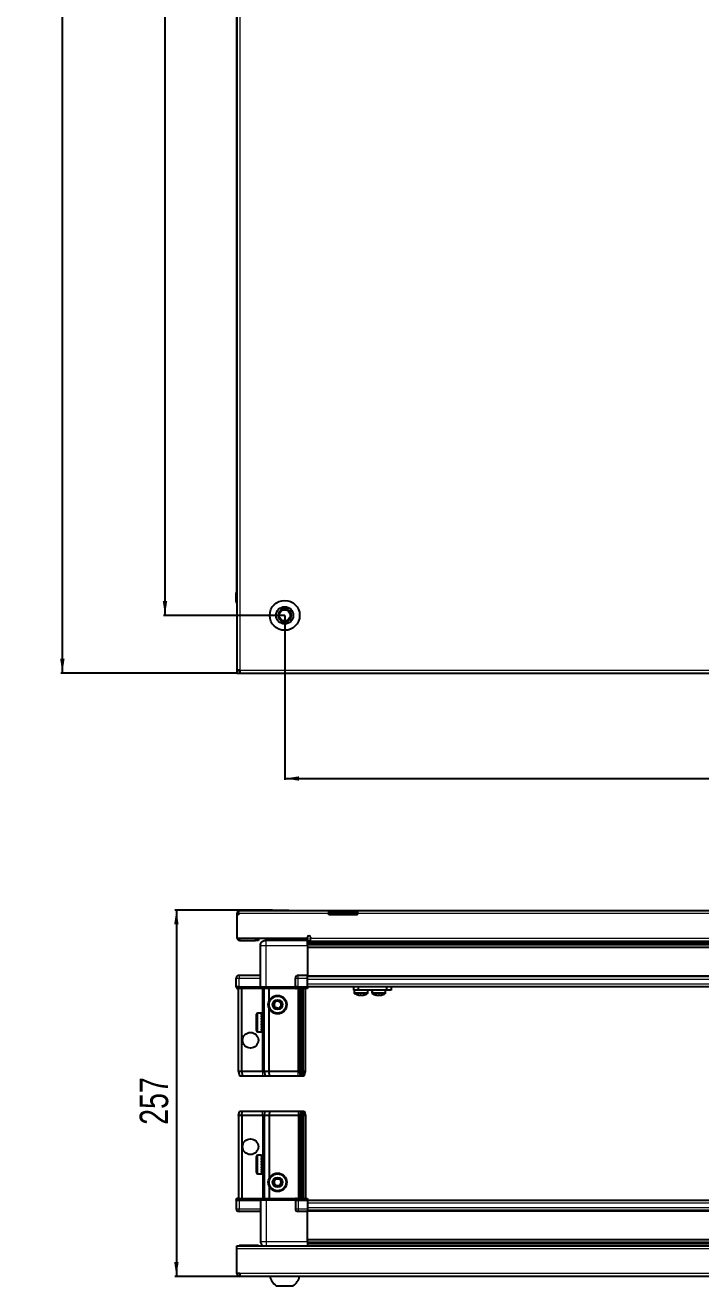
# Model space of a CAD drawing. Header units: millimetres. Extents: x 775 to 3162, y 464 to 2248.
# Drawn here: x 775 to 1249, y 464 to 1349 of the extents above; entities that cross this region are included whole.
import ezdxf

# ---------------------------------------------------------------- set-up
doc = ezdxf.new("R2010")
doc.units = ezdxf.units.MM
doc.layers.add('FORMAT', color=7, linetype='Continuous')
doc.styles.add('SLDTEXTSTYLE0', font='TXT', dxfattribs={"width": 0.75})
doc.dimstyles.new('SLDDIMSTYLE0', dxfattribs={"dimtxt": 20, "dimasz": 10, "dimexe": 0, "dimexo": 0.0625, "dimgap": 5, "dimtad": 2, "dimdec": 1, "dimrnd": 1e-09, "dimzin": 12, "dimdsep": 46, "dimtxsty": 'SLDTEXTSTYLE0', "dimsah": 1, "dimcen": 0.09, "dimadec": 0, "dimazin": 3, "dimtfac": 1, "dimtofl": 0, "dimtmove": 0, "dimatfit": 3, "dimfxl": 0, "dimfrac": 2, "dimtolj": 1, "dimtzin": 12, "dimarcsym": 0})

# ---------------------------------------------------------------- blocks, each defined once
blk = doc.blocks.new('_D')
at = {"layer": 'FORMAT'}
for p, q in [((923.96, 2093.43), (800.47, 2093.43)), ((801.47, 894.43), (801.47, 2093.43)), ((923.96, 894.43), (800.47, 894.43))]:
    blk.add_line(p, q, dxfattribs=at)
for points in [[(801.47, 2093.43), (799.93, 2083.43), (803.01, 2083.43)], [(801.47, 894.43), (803.01, 904.43), (799.93, 904.43)]]:
    blk.add_solid(points, dxfattribs=at)
at = {"layer": 'FORMAT', "insert": (775.69, 1464.38), "char_height": 20, "attachment_point": 1, "rotation": 90, "style": 'SLDTEXTSTYLE0'}
blk.add_mtext('1199', dxfattribs=at)
blk = doc.blocks.new('_D_2')
at = {"layer": 'FORMAT'}
for p, q in [((957.47, 934.92), (957.47, 819.43)), ((1689.47, 934.92), (1689.47, 819.43)), ((957.47, 820.43), (1689.47, 820.43))]:
    blk.add_line(p, q, dxfattribs=at)
for points in [[(957.47, 820.43), (967.47, 818.9), (967.47, 821.97)], [(1689.47, 820.43), (1679.47, 821.97), (1679.47, 818.9)]]:
    blk.add_solid(points, dxfattribs=at)
at = {"layer": 'FORMAT', "insert": (1301.3, 846.22), "char_height": 20, "attachment_point": 1, "style": 'SLDTEXTSTYLE0'}
blk.add_mtext('732', dxfattribs=at)
blk = doc.blocks.new('_D_4')
at = {"layer": 'FORMAT'}
for p, q in [((957.46, 2052.93), (872.47, 2052.93)), ((873.47, 2052.93), (873.47, 934.93)), ((957.46, 934.93), (872.47, 934.93))]:
    blk.add_line(p, q, dxfattribs=at)
for points in [[(873.47, 2052.93), (871.93, 2042.93), (875.01, 2042.93)], [(873.47, 934.93), (875.01, 944.93), (871.93, 944.93)]]:
    blk.add_solid(points, dxfattribs=at)
at = {"layer": 'FORMAT', "insert": (847.69, 1464.38), "char_height": 20, "attachment_point": 1, "rotation": 90, "style": 'SLDTEXTSTYLE0'}
blk.add_mtext('1118', dxfattribs=at)
blk = doc.blocks.new('_D_10')
at = {"layer": 'FORMAT'}
for p, q in [((948.83, 728.1), (880.47, 728.1)), ((881.47, 728.1), (881.47, 471.1)), ((926.06, 471.1), (880.47, 471.1))]:
    blk.add_line(p, q, dxfattribs=at)
for points in [[(881.47, 728.1), (879.93, 718.1), (883.01, 718.1)], [(881.47, 471.1), (883.01, 481.1), (879.93, 481.1)]]:
    blk.add_solid(points, dxfattribs=at)
at = {"layer": 'FORMAT', "insert": (855.69, 577.43), "char_height": 20, "attachment_point": 1, "rotation": 90, "style": 'SLDTEXTSTYLE0'}
blk.add_mtext('257', dxfattribs=at)

msp = doc.modelspace()

# ---------------------------------------------------------------- linework, layer by layer
at = {"color": 7, "linetype": 'Continuous', "lineweight": 25}
for p, q in [((923.97, 2091.33), (923.97, 896.53)), ((923.62, 2036.93), (923.62, 950.93)), ((923.47, 950.93), (923.47, 950.93)), ((923.47, 944.43), (923.47, 950.93)), ((923.47, 950.93), (923.47, 950.93)), ((923.47, 950.93), (923.47, 944.43)), ((923.97, 950.93), (923.47, 950.93)), ((923.97, 943.11), (923.97, 943.11)), ((926.07, 896.53), (923.97, 896.53)), ((923.97, 896.53), (923.97, 895.93)), ((923.97, 895.93), (923.97, 894.43)), ((926.07, 895.93), (923.97, 895.93)), ((923.97, 894.43), (926.07, 894.43)), ((926.07, 896.53), (926.07, 894.43)), ((926.07, 894.43), (1720.87, 894.43)), ((924.97, 725.7), (923.97, 725.7)), ((923.97, 725.7), (923.97, 724.8)), ((924.97, 725.7), (924.97, 724.8)), ((925.57, 727.8), (988.47, 727.8)), ((948.84, 728.1), (948.84, 727.8)), ((948.84, 728.1), (960.41, 728.1)), ((960.41, 727.8), (960.41, 728.1)), ((988.47, 725.7), (988.47, 727.8)), ((988.47, 727.8), (998.47, 727.8)), ((998.47, 726.3), (988.47, 726.3)), ((988.47, 724.8), (988.47, 725.7)), ((998.47, 727.8), (1008.47, 727.8)), ((1008.47, 726.3), (998.47, 726.3)), ((1008.47, 727.8), (1008.47, 725.7)), ((1008.47, 727.8), (1638.47, 727.8)), ((1008.47, 724.8), (1008.47, 725.7)), ((923.97, 724.8), (923.97, 708.3)), ((924.97, 724.8), (923.97, 724.8)), ((1008.47, 724.8), (988.47, 724.8)), ((923.97, 708.3), (973.47, 708.3)), ((938.97, 708.3), (938.97, 706.8)), ((944.22, 708.3), (944.22, 706.8)), ((970.72, 706.8), (970.72, 708.3)), ((973.47, 708.3), (973.47, 709.15)), ((973.47, 708.3), (973.47, 706.8)), ((975.47, 709.15), (975.47, 708.4)), ((975.47, 706.3), (975.47, 708.4)), ((926.07, 706.8), (936.97, 706.8)), ((938.97, 706.8), (936.97, 706.8)), ((940.47, 674.3), (940.47, 703.3)), ((973.47, 706.8), (944.47, 706.8)), ((973.47, 706.15), (997.35, 706.15)), ((1673.47, 704.36), (973.47, 704.36)), ((1673.47, 704.32), (973.47, 704.32)), ((973.47, 703.3), (973.47, 682.3)), ((975.47, 706.3), (1671.47, 706.3)), ((991.97, 706.3), (991.97, 706.15)), ((992.13, 706.3), (992.13, 706.15)), ((992.34, 706.3), (992.34, 706.15)), ((992.89, 706.3), (992.89, 706.15)), ((993.3, 706.3), (993.3, 706.15)), ((994.19, 706.3), (994.19, 706.15)), ((994.78, 706.3), (994.78, 706.15)), ((995.92, 706.3), (995.92, 706.15)), ((996.61, 706.3), (996.61, 706.15)), ((997.35, 706.15), (997.89, 706.15)), ((997.89, 706.3), (997.89, 706.15)), ((997.89, 706.15), (998.62, 706.15)), ((997.89, 706.15), (997.89, 706.15)), ((998.08, 706.3), (998.08, 706.15)), ((998.58, 706.3), (998.58, 706.15)), ((998.62, 706.15), (998.63, 706.15)), ((998.63, 706.3), (998.63, 706.15)), ((998.63, 706.15), (999.59, 706.15)), ((999.59, 706.15), (1647.35, 706.15)), ((999.92, 706.3), (999.92, 706.15)), ((999.93, 706.3), (999.93, 706.15)), ((1000.63, 706.3), (1000.63, 706.15)), ((1001.8, 706.3), (1001.8, 706.15)), ((1002.42, 706.3), (1002.42, 706.15)), ((1003.37, 706.3), (1003.37, 706.15)), ((1003.82, 706.3), (1003.82, 706.15)), ((1004.45, 706.3), (1004.45, 706.15)), ((1004.7, 706.3), (1004.7, 706.15)), ((1004.94, 706.3), (1004.94, 706.15)), ((1004.97, 706.3), (1004.97, 706.15)), ((940.47, 682.3), (925.47, 682.3)), ((973.47, 682.3), (966.97, 682.3)), ((973.47, 680.3), (973.47, 682.3)), ((973.47, 681.65), (1673.47, 681.65)), ((923.47, 674.3), (923.47, 680.3)), ((923.47, 674.3), (923.47, 673.97)), ((923.47, 674.3), (923.47, 674.3)), ((923.47, 674.3), (923.47, 673.97)), ((925.47, 674.3), (923.47, 674.3)), ((923.47, 673.97), (923.97, 673.1)), ((923.47, 673.97), (923.97, 673.1)), ((923.97, 673.1), (925.47, 673.1)), ((924.97, 614.8), (924.97, 673.1)), ((925.47, 674.3), (940.27, 674.3)), ((940.27, 673.1), (925.47, 673.1)), ((927.47, 614.8), (927.47, 673.1)), ((940.27, 674.3), (940.47, 674.3)), ((940.47, 673.1), (940.27, 673.1)), ((940.47, 674.3), (940.47, 673.1)), ((940.47, 674.3), (944.47, 674.3)), ((944.47, 673.1), (940.47, 673.1)), ((942.97, 614.8), (942.97, 673.1)), ((944.47, 674.3), (964.77, 674.3)), ((964.77, 673.1), (944.47, 673.1)), ((946.47, 664.3), (946.47, 673.1)), ((964.77, 674.3), (964.97, 674.3)), ((964.97, 673.1), (964.77, 673.1)), ((964.97, 674.3), (964.97, 680.3)), ((964.97, 674.3), (964.97, 673.1)), ((966.97, 674.3), (964.97, 674.3)), ((964.97, 674.3), (966.97, 674.3)), ((964.97, 673.1), (965.65, 673.1)), ((973.47, 673.1), (965.65, 673.1)), ((966.97, 674.3), (973.47, 674.3)), ((966.97, 673.97), (973.47, 673.97)), ((967.97, 614.8), (967.97, 673.1)), ((968.97, 614.8), (968.97, 673.1)), ((970.47, 614.8), (970.47, 673.1)), ((971.97, 614.8), (971.97, 673.1)), ((973.47, 674.3), (973.47, 680.3)), ((973.47, 674.45), (1673.47, 674.45)), ((973.47, 674.3), (973.47, 673.97)), ((973.47, 673.97), (973.47, 673.1)), ((1005.92, 671.95), (1005.92, 674.45)), ((1008.92, 674.45), (1008.92, 671.95)), ((1029.12, 671.95), (1029.12, 674.45)), ((1032.12, 674.45), (1032.12, 671.95)), ((1008.92, 671.95), (1005.92, 671.95)), ((1006.27, 671.95), (1006.27, 670.04)), ((1029.12, 671.95), (1008.92, 671.95)), ((1015.77, 670.04), (1015.77, 671.95)), ((1018.72, 671.95), (1018.72, 670.04)), ((1018.77, 671.95), (1018.77, 670.04)), ((1028.27, 670.04), (1028.27, 671.95)), ((1032.12, 671.95), (1029.12, 671.95)), ((937.77, 643.6), (937.77, 655)), ((941.47, 655.8), (938.57, 655.8)), ((940.97, 655.71), (941.47, 655.71)), ((940.97, 655.71), (940.97, 655.54)), ((940.97, 655.54), (941.47, 655.54)), ((940.97, 655.05), (941.47, 655.05)), ((940.97, 655.05), (940.97, 654.67)), ((940.97, 654.67), (941.47, 654.67)), ((941.47, 655.71), (941.47, 655.8)), ((941.47, 655.54), (941.47, 655.71)), ((941.47, 655.05), (941.47, 655.54)), ((941.47, 654.67), (941.47, 655.05)), ((941.47, 653.84), (941.47, 654.67)), ((946.47, 614.8), (946.47, 659.3)), ((940.97, 653.84), (941.47, 653.84)), ((940.97, 653.84), (940.97, 653.28)), ((940.97, 653.28), (941.47, 653.28)), ((940.97, 652.18), (941.47, 652.18)), ((940.97, 652.18), (940.97, 651.5)), ((940.97, 651.5), (941.47, 651.5)), ((940.97, 650.23), (941.47, 650.23)), ((940.97, 650.23), (940.97, 649.5)), ((940.97, 649.93), (941.47, 649.93)), ((940.97, 649.5), (941.47, 649.5)), ((940.97, 648.2), (941.47, 648.2)), ((940.97, 648.2), (940.97, 647.48)), ((940.97, 648.07), (941.47, 648.07)), ((940.97, 647.48), (941.47, 647.48)), ((940.97, 646.27), (941.47, 646.27)), ((940.97, 646.27), (940.97, 645.64)), ((941.47, 653.28), (941.47, 653.84)), ((941.57, 653.7), (941.47, 653.7)), ((941.47, 652.18), (941.47, 653.28)), ((941.47, 651.5), (941.47, 652.18)), ((941.47, 650.23), (941.47, 651.5)), ((941.47, 649.93), (941.47, 650.23)), ((941.47, 648.2), (941.47, 649.5)), ((941.47, 647.48), (941.47, 648.07)), ((941.47, 646.27), (941.47, 647.48)), ((941.47, 645.64), (941.47, 646.27)), ((941.57, 652.19), (941.57, 653.7)), ((941.57, 644.9), (941.57, 652.19)), ((942.45, 652.61), (941.97, 653.3)), ((941.97, 645.3), (941.97, 653.3)), ((941.97, 645.3), (942.45, 645.99)), ((942.94, 653.3), (942.45, 652.61)), ((942.45, 645.99), (942.45, 652.61)), ((942.45, 645.99), (942.94, 645.3)), ((942.97, 653.3), (942.94, 653.3)), ((942.94, 645.3), (942.94, 653.3)), ((938.57, 642.8), (941.47, 642.8)), ((940.97, 645.64), (941.47, 645.64)), ((940.97, 644.64), (941.47, 644.64)), ((940.97, 644.64), (940.97, 644.16)), ((940.97, 644.16), (941.47, 644.16)), ((940.97, 643.47), (941.47, 643.47)), ((940.97, 643.47), (940.97, 643.18)), ((940.97, 643.18), (941.47, 643.18)), ((940.97, 642.87), (941.47, 642.87)), ((940.97, 642.87), (940.97, 642.8)), ((940.97, 642.8), (941.47, 642.8)), ((941.47, 644.64), (941.47, 645.64)), ((941.47, 644.9), (941.57, 644.9)), ((941.47, 644.16), (941.47, 644.64)), ((941.47, 643.47), (941.47, 644.16)), ((941.47, 643.18), (941.47, 643.47)), ((941.47, 642.87), (941.47, 643.18)), ((941.47, 642.8), (941.47, 642.87)), ((941.47, 642.8), (941.47, 642.8)), ((942.94, 645.3), (942.97, 645.3)), ((924.97, 614.8), (925.77, 611.8)), ((927.47, 614.8), (924.97, 614.8)), ((925.77, 611.8), (927.63, 611.8)), ((941.97, 614.8), (927.47, 614.8)), ((927.47, 614.8), (927.63, 611.8)), ((927.63, 611.8), (941.97, 611.8)), ((942.97, 614.8), (941.97, 614.8)), ((941.97, 611.8), (943.77, 611.8)), ((946.47, 614.8), (942.97, 614.8)), ((942.97, 614.8), (943.77, 611.8)), ((943.77, 611.8), (946.8, 611.8)), ((966.97, 614.8), (946.47, 614.8)), ((946.8, 611.8), (946.47, 614.8)), ((946.8, 611.8), (966.97, 611.8)), ((967.97, 614.8), (966.97, 614.8)), ((966.97, 611.8), (968.77, 611.8)), ((968.97, 614.8), (967.97, 614.8)), ((968.77, 611.8), (967.97, 614.8)), ((968.77, 611.8), (969.51, 611.8)), ((970.47, 614.8), (968.97, 614.8)), ((969.51, 611.8), (968.97, 614.8)), ((969.51, 611.8), (970.02, 611.8)), ((970.02, 611.8), (970.47, 614.8)), ((970.02, 611.8), (971.17, 611.8)), ((971.97, 614.8), (970.47, 614.8)), ((971.17, 611.8), (971.97, 614.8)), ((924.97, 584.1), (925.77, 587.1)), ((927.47, 584.1), (924.97, 584.1)), ((924.97, 584.1), (924.97, 525.8)), ((925.77, 587.1), (927.63, 587.1)), ((927.47, 584.1), (927.63, 587.1)), ((941.97, 584.1), (927.47, 584.1)), ((927.47, 584.1), (927.47, 525.8)), ((927.63, 587.1), (941.97, 587.1)), ((941.97, 587.1), (943.77, 587.1)), ((942.97, 584.1), (941.97, 584.1)), ((942.97, 584.1), (943.77, 587.1)), ((946.47, 584.1), (942.97, 584.1)), ((942.97, 584.1), (942.97, 525.8)), ((943.77, 587.1), (946.8, 587.1)), ((946.8, 587.1), (946.47, 584.1)), ((966.97, 584.1), (946.47, 584.1)), ((946.47, 584.1), (946.47, 539.6)), ((946.8, 587.1), (966.97, 587.1)), ((966.97, 587.1), (968.77, 587.1)), ((967.97, 584.1), (966.97, 584.1)), ((968.77, 587.1), (967.97, 584.1)), ((968.97, 584.1), (967.97, 584.1)), ((967.97, 584.1), (967.97, 525.8)), ((968.77, 587.1), (969.51, 587.1)), ((969.51, 587.1), (968.97, 584.1)), ((970.47, 584.1), (968.97, 584.1)), ((968.97, 584.1), (968.97, 525.8)), ((969.51, 587.1), (970.02, 587.1)), ((970.02, 587.1), (970.47, 584.1)), ((970.02, 587.1), (971.17, 587.1)), ((971.97, 584.1), (970.47, 584.1)), ((970.47, 584.1), (970.47, 525.8)), ((971.17, 587.1), (971.97, 584.1)), ((971.97, 584.1), (971.97, 525.8)), ((937.77, 543.9), (937.77, 555.3)), ((940.97, 556.1), (938.57, 556.1)), ((940.97, 556.1), (940.97, 556.09)), ((940.97, 556.09), (941.47, 556.09)), ((940.97, 555.91), (941.47, 555.91)), ((940.97, 555.91), (940.97, 555.69)), ((940.97, 555.69), (941.47, 555.69)), ((940.97, 555.11), (941.47, 555.11)), ((940.97, 555.11), (940.97, 554.69)), ((940.97, 554.69), (941.47, 554.69)), ((940.97, 553.78), (941.47, 553.78)), ((940.97, 553.78), (940.97, 553.19)), ((940.97, 553.19), (941.47, 553.19)), ((940.97, 552.03), (941.47, 552.03)), ((940.97, 552.03), (940.97, 551.34)), ((940.97, 551.34), (941.47, 551.34)), ((940.97, 550.05), (941.47, 550.05)), ((940.97, 550.05), (940.97, 549.31)), ((940.97, 549.91), (941.47, 549.91)), ((940.97, 549.41), (941.47, 549.41)), ((940.97, 549.31), (941.47, 549.31)), ((941.47, 555.91), (941.47, 556.09)), ((941.47, 555.69), (941.47, 555.91)), ((941.47, 555.11), (941.47, 555.69)), ((941.47, 554.69), (941.47, 555.11)), ((941.47, 553.78), (941.47, 554.69)), ((941.57, 554), (941.47, 554)), ((941.47, 553.19), (941.47, 553.78)), ((941.47, 552.03), (941.47, 553.19)), ((941.47, 551.34), (941.47, 552.03)), ((941.47, 550.05), (941.47, 551.34)), ((941.47, 549.91), (941.47, 550.05)), ((941.47, 549.31), (941.47, 549.41)), ((941.47, 548.03), (941.47, 549.31)), ((941.57, 545.2), (941.57, 554)), ((942.45, 552.91), (941.97, 553.6)), ((941.97, 545.6), (941.97, 553.6)), ((942.94, 553.6), (942.45, 552.91)), ((942.45, 546.29), (942.45, 552.91)), ((942.97, 553.6), (942.94, 553.6)), ((942.94, 545.6), (942.94, 553.6)), ((938.57, 543.1), (940.97, 543.1)), ((940.97, 548.03), (941.47, 548.03)), ((940.97, 548.03), (940.97, 547.32)), ((940.97, 547.32), (941.47, 547.32)), ((940.97, 546.16), (941.47, 546.16)), ((940.97, 546.16), (940.97, 545.55)), ((940.97, 545.55), (941.47, 545.55)), ((940.97, 544.62), (941.47, 544.62)), ((940.97, 544.62), (940.97, 544.18)), ((940.97, 544.18), (941.47, 544.18)), ((940.97, 543.57), (941.47, 543.57)), ((940.97, 543.57), (940.97, 543.34)), ((940.97, 543.34), (941.47, 543.34)), ((940.97, 543.12), (941.47, 543.12)), ((940.97, 543.12), (940.97, 543.1)), ((940.97, 543.11), (941.47, 543.11)), ((941.47, 547.32), (941.47, 548.03)), ((941.47, 546.16), (941.47, 547.32)), ((941.47, 545.55), (941.47, 546.16)), ((941.47, 544.62), (941.47, 545.55)), ((941.47, 545.2), (941.57, 545.2)), ((941.47, 544.18), (941.47, 544.62)), ((941.47, 543.57), (941.47, 544.18)), ((941.47, 543.34), (941.47, 543.57)), ((941.47, 543.12), (941.47, 543.34)), ((941.47, 543.11), (941.47, 543.12)), ((941.97, 545.6), (942.45, 546.29)), ((942.45, 546.29), (942.94, 545.6)), ((942.94, 545.6), (942.97, 545.6)), ((946.47, 534.6), (946.47, 525.8)), ((923.97, 525.8), (923.47, 524.93)), ((923.47, 524.6), (923.47, 524.93)), ((923.47, 524.6), (925.47, 524.6)), ((923.47, 524.6), (923.47, 518.6)), ((925.47, 525.8), (923.97, 525.8)), ((925.47, 525.8), (940.27, 525.8)), ((940.27, 524.6), (925.47, 524.6)), ((925.47, 524.6), (940.27, 524.6)), ((940.27, 525.8), (940.47, 525.8)), ((940.47, 524.6), (940.27, 524.6)), ((940.47, 524.6), (940.47, 525.8)), ((940.47, 525.8), (944.47, 525.8)), ((944.47, 524.6), (940.47, 524.6)), ((940.47, 524.6), (940.47, 495.6)), ((944.47, 525.8), (964.77, 525.8)), ((964.77, 524.6), (944.47, 524.6)), ((964.77, 525.8), (964.97, 525.8)), ((964.97, 524.6), (964.77, 524.6)), ((964.97, 524.6), (964.97, 525.8)), ((965.65, 525.8), (964.97, 525.8)), ((964.97, 524.6), (966.97, 524.6)), ((964.97, 524.6), (964.97, 518.6)), ((965.65, 525.8), (973.47, 525.8)), ((973.47, 524.93), (966.97, 524.93)), ((973.47, 524.6), (966.97, 524.6)), ((966.97, 524.6), (973.47, 524.6)), ((973.47, 525.8), (973.47, 524.93)), ((973.47, 524.93), (973.47, 524.93)), ((973.47, 524.6), (973.47, 524.93)), ((973.47, 524.6), (973.47, 524.6)), ((973.47, 524.6), (973.47, 518.6)), ((1673.47, 524.45), (973.47, 524.45)), ((940.47, 516.6), (925.47, 516.6)), ((973.47, 516.6), (966.97, 516.6)), ((973.47, 518.6), (973.47, 516.6)), ((1673.47, 517.25), (973.47, 517.25)), ((973.47, 495.6), (973.47, 516.6)), ((923.97, 492.6), (1722.97, 492.6)), ((923.97, 490.5), (923.97, 492.6)), ((923.97, 473.2), (923.97, 490.5)), ((938.97, 492.7), (926.07, 492.7)), ((938.97, 492.7), (938.97, 492.6)), ((973.47, 494.58), (1673.47, 494.58)), ((973.47, 494.54), (1673.47, 494.54)), ((997.35, 492.75), (973.47, 492.75)), ((991.97, 492.6), (991.97, 492.75)), ((992.01, 492.6), (992.01, 492.75)), ((992.28, 492.6), (992.28, 492.75)), ((992.54, 492.6), (992.54, 492.75)), ((993.19, 492.6), (993.19, 492.75)), ((993.66, 492.6), (993.66, 492.75)), ((994.62, 492.6), (994.62, 492.75)), ((995.24, 492.6), (995.24, 492.75)), ((996.43, 492.6), (996.43, 492.75)), ((997.09, 492.6), (997.09, 492.75)), ((997.14, 492.6), (997.14, 492.75)), ((998.44, 492.75), (997.35, 492.75)), ((999.17, 492.75), (998.44, 492.75)), ((998.44, 492.6), (998.44, 492.75)), ((998.44, 492.75), (998.44, 492.75)), ((998.45, 492.6), (998.45, 492.75)), ((998.95, 492.6), (998.95, 492.75)), ((999.17, 492.6), (999.17, 492.75)), ((999.59, 492.75), (999.17, 492.75)), ((999.17, 492.75), (999.17, 492.75)), ((1647.35, 492.75), (999.59, 492.75)), ((1000.45, 492.6), (1000.45, 492.75)), ((1001.14, 492.6), (1001.14, 492.75)), ((1002.26, 492.6), (1002.26, 492.75)), ((1002.84, 492.6), (1002.84, 492.75)), ((1003.71, 492.6), (1003.71, 492.75)), ((1004.11, 492.6), (1004.11, 492.75)), ((1004.64, 492.6), (1004.64, 492.75)), ((1004.83, 492.6), (1004.83, 492.75)), ((1004.97, 492.6), (1004.97, 492.75)), ((926.07, 473.2), (923.97, 473.2)), ((926.07, 473.2), (926.07, 471.1)), ((1720.87, 471.1), (926.07, 471.1)), ((951.47, 464.5), (963.47, 464.5))]:
    msp.add_line(p, q, dxfattribs=at)
at = {"color": 8, "linetype": 'Continuous', "lineweight": 18}
for p, q in [((926.07, 2091.33), (926.07, 896.53)), ((923.97, 944.43), (923.47, 944.43)), ((926.07, 896.53), (1720.87, 896.53)), ((988.47, 725.7), (924.97, 725.7)), ((998.47, 726.3), (998.47, 727.8)), ((1638.47, 725.7), (1008.47, 725.7)), ((926.07, 708.3), (926.07, 706.8)), ((936.97, 706.8), (936.97, 708.3)), ((975.47, 708.4), (1671.47, 708.4)), ((944.47, 703.3), (973.47, 703.3)), ((944.47, 674.3), (944.47, 703.3)), ((973.47, 706.8), (975.47, 706.8)), ((1673.47, 705.56), (973.47, 705.56)), ((973.47, 703.12), (1673.47, 703.12)), ((1673.47, 701.7), (973.47, 701.7)), ((925.47, 682.3), (925.47, 680.3)), ((966.97, 680.3), (966.97, 682.3)), ((973.47, 682.3), (1673.47, 682.3)), ((923.47, 680.3), (925.47, 680.3)), ((925.47, 680.3), (940.47, 680.3)), ((925.47, 674.3), (925.47, 680.3)), ((925.47, 674.3), (925.47, 673.1)), ((940.27, 673.1), (940.27, 674.3)), ((941.97, 653.3), (941.97, 673.1)), ((944.47, 674.3), (944.47, 673.1)), ((964.77, 673.1), (964.77, 674.3)), ((964.97, 680.3), (966.97, 680.3)), ((966.97, 680.3), (973.47, 680.3)), ((966.97, 674.3), (966.97, 680.3)), ((966.97, 674.3), (966.97, 673.97)), ((966.97, 614.8), (966.97, 673.1)), ((973.47, 679.65), (1673.47, 679.65)), ((973.47, 676.45), (1673.47, 676.45)), ((1015.77, 670.04), (1006.27, 670.04)), ((1015.58, 669.67), (1006.46, 669.67)), ((1018.77, 670.04), (1018.72, 670.04)), ((1028.27, 670.04), (1018.77, 670.04)), ((1018.96, 669.67), (1018.91, 669.67)), ((1028.08, 669.67), (1018.96, 669.67)), ((938.57, 642.8), (938.57, 655.8)), ((941.97, 614.8), (941.97, 645.3)), ((941.97, 614.8), (941.97, 611.8)), ((966.97, 611.8), (966.97, 614.8)), ((941.97, 584.1), (941.97, 587.1)), ((941.97, 584.1), (941.97, 553.6)), ((966.97, 587.1), (966.97, 584.1)), ((966.97, 584.1), (966.97, 525.8)), ((938.57, 543.1), (938.57, 556.1)), ((941.97, 545.6), (941.97, 525.8)), ((925.47, 524.6), (925.47, 525.8)), ((925.47, 524.6), (925.47, 518.6)), ((940.27, 524.6), (940.27, 525.8)), ((944.47, 524.6), (944.47, 525.8)), ((944.47, 524.6), (944.47, 495.6)), ((964.77, 524.6), (964.77, 525.8)), ((966.97, 524.6), (966.97, 524.93)), ((966.97, 524.6), (966.97, 518.6)), ((973.47, 524.6), (973.47, 524.93)), ((1673.47, 522.45), (973.47, 522.45)), ((923.47, 518.6), (925.47, 518.6)), ((925.47, 518.6), (940.47, 518.6)), ((925.47, 516.6), (925.47, 518.6)), ((964.97, 518.6), (966.97, 518.6)), ((966.97, 518.6), (973.47, 518.6)), ((966.97, 518.6), (966.97, 516.6)), ((1673.47, 519.25), (973.47, 519.25)), ((1673.47, 516.6), (973.47, 516.6)), ((944.47, 495.6), (973.47, 495.6)), ((973.47, 497.2), (1673.47, 497.2)), ((1673.47, 495.78), (973.47, 495.78)), ((1722.97, 490.5), (923.97, 490.5)), ((926.07, 492.6), (926.07, 492.7)), ((973.47, 493.34), (1673.47, 493.34)), ((1720.87, 473.2), (926.07, 473.2))]:
    msp.add_line(p, q, dxfattribs=at)
at = {"color": 7, "linetype": 'Continuous', "lineweight": 25, "flags": 128}
msp.add_lwpolyline([(926.07, 492.7), (925.66, 492.66), (925.43, 492.6)], dxfattribs=at)
at = {"color": 7, "linetype": 'Continuous', "lineweight": 25}
for centre, radius in [((957.47, 934.93), 10.5), ((957.47, 934.93), 6), ((957.47, 934.93), 3.9), ((952.47, 661.8), 6.5), ((952.47, 661.8), 3.46), ((933.47, 636.8), 5.5), ((933.47, 562.1), 5.5), ((952.47, 537.1), 6.5), ((952.47, 537.1), 3.46)]:
    msp.add_circle(centre, radius, dxfattribs=at)
at = {"color": 8, "linetype": 'Continuous', "lineweight": 18}
for centre in [(952.47, 661.8), (952.47, 537.1)]:
    msp.add_circle(centre, 5.7, dxfattribs=at)
at = {"color": 7, "linetype": 'Continuous', "lineweight": 25}
for centre, radius, start, end in [((925.47, 944.43), 2, 180, 221.39416), ((957.47, 934.93), 4.62, 120, 180), ((957.47, 934.93), 4.62, 60, 120), ((957.47, 934.93), 4.62, 360, 60), ((957.47, 934.93), 4.62, 180, 240), ((957.47, 934.93), 4.62, 240, 300), ((957.47, 934.93), 4.62, 300, 360), ((926.07, 708.9), 2.1, 196.60155, 270), ((974.47, 709.15), 1, 0, 180), ((925.47, 680.3), 2, 90, 180), ((966.97, 680.3), 2, 90, 180), ((952.47, 661.8), 2.5, 134.92207, 194.92207), ((952.47, 661.8), 2.5, 74.92207, 134.92207), ((952.47, 661.8), 2.5, 14.92207, 74.92207), ((1006.72, 670.04), 0.45, 180, 235.28209), ((1011.02, 676.25), 8, 235.28209, 258.9392), ((1011.02, 676.25), 8, 281.00757, 304.71791), ((1015.32, 670.04), 0.45, 304.71791, 0), ((1019.17, 670.04), 0.45, 180, 235.28209), ((1019.22, 670.04), 0.45, 180, 235.28209), ((1023.47, 676.25), 8, 235.28209, 256.54113), ((1023.52, 676.25), 8, 235.28209, 259.06255), ((1023.52, 676.25), 8, 280.87532, 304.71791), ((1027.82, 670.04), 0.45, 304.71791, 0), ((938.57, 655), 0.8, 90, 180), ((952.47, 661.8), 2.5, 194.92207, 254.92207), ((952.47, 661.8), 2.5, 254.92207, 314.92207), ((952.47, 661.8), 2.5, 314.92207, 14.92207), ((941.97, 653.7), 0.4, 180, 270), ((938.57, 643.6), 0.8, 180, 270), ((941.97, 644.9), 0.4, 90, 180), ((938.57, 555.3), 0.8, 90, 180), ((941.97, 554), 0.4, 180, 270), ((938.57, 543.9), 0.8, 180, 270), ((941.97, 545.2), 0.4, 90, 180), ((952.47, 537.1), 2.5, 87.37605, 147.37605), ((952.47, 537.1), 2.5, 27.37605, 87.37605), ((952.47, 537.1), 2.5, 147.37605, 207.37605), ((952.47, 537.1), 2.5, 207.37605, 267.37605), ((952.47, 537.1), 2.5, 267.37605, 327.37605), ((952.47, 537.1), 2.5, 327.37605, 27.37605), ((925.47, 518.6), 2, 180, 270), ((966.97, 518.6), 2, 180, 270), ((926.07, 473.2), 2.1, 180, 270), ((926.07, 473.2), 0.6, 180, 270), ((958.5, 474.12), 11.91, 194.70035, 233.8734), ((956.45, 474.12), 11.91, 306.1266, 345.29965)]:
    msp.add_arc(centre, radius, start, end, dxfattribs=at)
for centre, start_param, end_param in [((966.97, 670.5), 0, 0.722734), ((966.97, 528.4), 2.418858, 3.141593)]:
    msp.add_ellipse(centre, major_axis=(0, 3.46), ratio=0.57735, start_param=start_param, end_param=end_param, dxfattribs=at)
for points, knots in [([(952.85, 934.93), (953.18, 935.51), (953.75, 936.49), (954.57, 937.91), (954.98, 938.62), (955.16, 938.93)], [0, 0, 0, 0, 0.439131, 0.751378, 1, 1, 1, 1]), ([(955.16, 938.93), (955.36, 938.93), (956.07, 938.93), (957.37, 938.93), (958.76, 938.93), (959.51, 938.93), (959.78, 938.93)], [0, 0, 0, 0, 0.139329, 0.48527, 0.816356, 1, 1, 1, 1]), ([(959.78, 938.93), (960.11, 938.36), (960.68, 937.38), (961.5, 935.96), (961.91, 935.25), (962.09, 934.93)], [0, 0, 0, 0, 0.439131, 0.751378, 1, 1, 1, 1]), ([(955.16, 930.93), (954.83, 931.51), (954.26, 932.49), (953.44, 933.91), (953.03, 934.62), (952.85, 934.93)], [0, 0, 0, 0, 0.439131, 0.751378, 1, 1, 1, 1]), ([(959.78, 930.93), (959.51, 930.93), (958.76, 930.93), (957.37, 930.93), (956.07, 930.93), (955.36, 930.93), (955.16, 930.93)], [0, 0, 0, 0, 0.183644, 0.51473, 0.860671, 1, 1, 1, 1]), ([(962.09, 934.93), (961.76, 934.36), (961.19, 933.38), (960.37, 931.96), (959.96, 931.25), (959.78, 930.93)], [0, 0, 0, 0, 0.439131, 0.751378, 1, 1, 1, 1]), ([(925.56, 727.71), (925.48, 727.7), (925.17, 727.65), (924.68, 727.32), (924.22, 726.77), (924, 726.19), (923.98, 725.83), (923.97, 725.7)], [0, 0, 0, 0, 0.0862, 0.345314, 0.604426, 0.863537, 1, 1, 1, 1]), ([(924.97, 725.7), (925.02, 725.95), (925.11, 726.45), (925.24, 727.09), (925.37, 727.55), (925.48, 727.77), (925.55, 727.79), (925.57, 727.8)], [0, 0, 0, 0, 0.2302553, 0.4485219, 0.6667858, 0.8850496, 1, 1, 1, 1]), ([(940.47, 703.3), (940.52, 703.74), (940.59, 704.42), (941.03, 705.23), (941.48, 705.79), (942.04, 706.24), (942.85, 706.68), (943.53, 706.75), (943.97, 706.8)], [0, 0, 0, 0, 0.239457, 0.368361, 0.5, 0.631639, 0.760543, 1, 1, 1, 1]), ([(944.47, 706.8), (944.41, 706.8), (944.27, 706.8), (944.11, 706.8), (943.99, 706.8), (943.98, 706.8), (943.97, 706.8)], [0, 0, 0, 0, 0.249394, 0.500333, 0.750167, 1, 1, 1, 1]), ([(973.47, 703.3), (973.47, 703.69), (973.47, 704.48), (973.47, 705.53), (973.47, 706.32), (973.47, 706.74), (973.47, 706.78), (973.47, 706.8)], [0, 0, 0, 0, 0.214694, 0.429388, 0.644082, 0.858775, 1, 1, 1, 1]), ([(949.68, 662.55), (950.05, 662.91), (950.73, 663.6), (951.41, 664.27), (951.73, 664.59)], [0, 0, 0, 0, 0.534686, 1, 1, 1, 1]), ([(951.73, 664.59), (952.23, 664.45), (953.16, 664.2), (954.08, 663.95), (954.51, 663.84)], [0, 0, 0, 0, 0.5346859, 1, 1, 1, 1]), ([(954.51, 663.84), (954.55, 663.72), (954.7, 663.14), (954.96, 662.18), (955.17, 661.38), (955.26, 661.05)], [0, 0, 0, 0, 0.133125, 0.637099, 1, 1, 1, 1]), ([(1009.52, 668.4), (1009.52, 668.39), (1009.52, 668.39), (1009.38, 668.42), (1009.2, 668.47), (1009.06, 668.53), (1008.98, 668.56), (1008.97, 668.57), (1008.97, 668.57), (1008.98, 668.57), (1009, 668.57), (1009.07, 668.55), (1009.37, 668.49), (1009.75, 668.41), (1010.16, 668.38), (1010.43, 668.41), (1010.59, 668.48), (1010.69, 668.55), (1010.76, 668.57), (1010.79, 668.57), (1010.81, 668.57), (1010.83, 668.57), (1010.87, 668.57), (1010.97, 668.53), (1011.13, 668.47), (1011.35, 668.41), (1011.65, 668.39), (1011.99, 668.41), (1012.3, 668.46), (1012.54, 668.51), (1012.66, 668.53), (1012.74, 668.55), (1012.79, 668.56), (1012.83, 668.57), (1012.85, 668.57), (1012.85, 668.57), (1012.85, 668.57)], [0, 0, 0, 0, 0.026098, 0.079837, 0.137205, 0.178357, 0.199039, 0.20334, 0.207689, 0.210723, 0.214544, 0.22148, 0.248602, 0.355777, 0.404897, 0.454423, 0.54605, 0.591404, 0.597119, 0.601325, 0.604382, 0.607444, 0.611991, 0.624229, 0.678519, 0.75975, 0.804305, 0.849026, 0.923625, 0.95136, 0.968708, 0.979996, 0.991142, 0.995473, 0.998845, 1, 1, 1, 1]), ([(1012.85, 668.57), (1012.86, 668.57), (1012.87, 668.57), (1012.87, 668.56), (1012.82, 668.53), (1012.68, 668.47), (1012.55, 668.41), (1012.49, 668.39), (1012.53, 668.4), (1012.55, 668.4)], [0, 0, 0, 0, 0.015183, 0.036536, 0.0957, 0.360142, 0.675239, 0.874535, 1, 1, 1, 1]), ([(1022.01, 668.4), (1022.01, 668.39), (1022.03, 668.39), (1021.89, 668.44), (1021.73, 668.5), (1021.61, 668.56), (1021.61, 668.57), (1021.61, 668.57), (1021.63, 668.57), (1021.65, 668.57), (1021.74, 668.55), (1022.08, 668.47), (1022.51, 668.4), (1022.94, 668.39), (1023.16, 668.42), (1023.33, 668.47), (1023.45, 668.53), (1023.53, 668.56), (1023.58, 668.57), (1023.6, 668.57), (1023.63, 668.57), (1023.65, 668.57), (1023.71, 668.55), (1023.84, 668.49), (1023.99, 668.41), (1024.3, 668.38), (1024.69, 668.41), (1025.07, 668.48), (1025.37, 668.55), (1025.48, 668.57), (1025.5, 668.57), (1025.51, 668.57), (1025.52, 668.57), (1025.52, 668.57), (1025.46, 668.53), (1025.28, 668.47), (1025.08, 668.41), (1025.04, 668.4), (1025.03, 668.4)], [0, 0, 0, 0, 0.0283629, 0.0806823, 0.1383562, 0.1672924, 0.1709175, 0.1737955, 0.1766977, 0.1800498, 0.1863992, 0.2130773, 0.319019, 0.3539804, 0.3992833, 0.4476446, 0.4823368, 0.4997721, 0.5033973, 0.5070643, 0.5096216, 0.5128427, 0.5186896, 0.5415539, 0.6319042, 0.6733129, 0.7150637, 0.7923067, 0.8305407, 0.8353583, 0.8389044, 0.8414812, 0.8440625, 0.8478955, 0.8582124, 0.9039802, 0.9724588, 1, 1, 1, 1]), ([(950.43, 659.76), (950.34, 660.09), (950.13, 660.89), (949.87, 661.85), (949.72, 662.43), (949.68, 662.55)], [0, 0, 0, 0, 0.362901, 0.866875, 1, 1, 1, 1]), ([(953.21, 659.01), (952.72, 659.14), (951.78, 659.4), (950.86, 659.65), (950.43, 659.76)], [0, 0, 0, 0, 0.534686, 1, 1, 1, 1]), ([(955.26, 661.05), (954.89, 660.68), (954.21, 660), (953.53, 659.33), (953.21, 659.01)], [0, 0, 0, 0, 0.534686, 1, 1, 1, 1]), ([(949.59, 537.23), (949.86, 537.67), (950.39, 538.48), (950.9, 539.29), (951.14, 539.66)], [0, 0, 0, 0, 0.534686, 1, 1, 1, 1]), ([(951.14, 539.66), (951.66, 539.64), (952.62, 539.6), (953.58, 539.55), (954.03, 539.53)], [0, 0, 0, 0, 0.5346859, 1, 1, 1, 1]), ([(950.91, 534.67), (950.86, 534.78), (950.58, 535.31), (950.12, 536.19), (949.75, 536.93), (949.59, 537.23)], [0, 0, 0, 0, 0.133125, 0.637099, 1, 1, 1, 1]), ([(953.8, 534.54), (953.28, 534.56), (952.32, 534.6), (951.36, 534.65), (950.91, 534.67)], [0, 0, 0, 0, 0.534686, 1, 1, 1, 1]), ([(955.35, 536.97), (955.08, 536.53), (954.56, 535.72), (954.04, 534.91), (953.8, 534.54)], [0, 0, 0, 0, 0.534686, 1, 1, 1, 1]), ([(954.03, 539.53), (954.19, 539.23), (954.56, 538.49), (955.02, 537.61), (955.3, 537.08), (955.35, 536.97)], [0, 0, 0, 0, 0.362901, 0.866875, 1, 1, 1, 1]), ([(940.47, 495.6), (940.52, 495.16), (940.59, 494.48), (941.02, 493.67), (941.48, 493.11), (941.88, 492.75), (942.15, 492.62), (942.19, 492.6)], [0, 0, 0, 0, 0.363018, 0.558438, 0.758004, 0.95757, 1, 1, 1, 1]), ([(973.47, 495.6), (973.47, 495.2), (973.47, 494.41), (973.47, 493.4), (973.47, 492.77), (973.47, 492.61), (973.47, 492.6)], [0, 0, 0, 0, 0.3255201, 0.6510403, 0.9765604, 1, 1, 1, 1])]:
    msp.add_open_spline(points, degree=3, knots=knots, dxfattribs=at)
at = {"color": 8, "linetype": 'Continuous', "lineweight": 18}
for points in [[(940.47, 703.3), (940.53, 703.3), (940.65, 703.3), (941.58, 703.3), (942.9, 703.3), (943.95, 703.3), (944.47, 703.3)], [(940.47, 495.6), (940.53, 495.6), (940.65, 495.6), (941.58, 495.6), (942.9, 495.6), (943.95, 495.6), (944.47, 495.6)]]:
    msp.add_open_spline(points, degree=3, dxfattribs=at)
for points, knots in [([(944.47, 703.3), (944.47, 703.74), (944.47, 704.42), (944.47, 705.23), (944.47, 705.79), (944.47, 706.24), (944.47, 706.68), (944.47, 706.75), (944.47, 706.8)], [0, 0, 0, 0, 0.239457, 0.368361, 0.5, 0.631639, 0.760543, 1, 1, 1, 1]), ([(944.47, 495.6), (944.47, 495.16), (944.47, 494.48), (944.47, 493.67), (944.47, 493.11), (944.47, 492.75), (944.47, 492.62), (944.47, 492.6)], [0, 0, 0, 0, 0.3630185, 0.5584377, 0.7580039, 0.9575702, 1, 1, 1, 1])]:
    msp.add_open_spline(points, degree=3, knots=knots, dxfattribs=at)

# ---------------------------------------------------------------- dimensions: what is measured, and where the dimension line sits
at = {"layer": 'FORMAT'}
for base, p1, p2, angle, picture, middle in [((801.47, 2093.43), (923.97, 894.43), (923.97, 2093.43), 90, '_D', (801.47, 1493.93)), ((873.47, 934.93), (957.47, 2052.93), (957.47, 934.93), 90, '_D_4', (873.47, 1493.93)), ((1689.47, 820.43), (957.47, 934.93), (1689.47, 934.93), 0, '_D_2', (1323.47, 820.43)), ((881.47, 471.1), (948.84, 728.1), (926.07, 471.1), 90, '_D_10', (881.47, 599.6))]:
    dim = msp.add_linear_dim(base=base, p1=p1, p2=p2, angle=angle, dimstyle='SLDDIMSTYLE0', dxfattribs=at)
    dim.commit()
    dim.dimension.update_dxf_attribs({"geometry": picture, "text_midpoint": middle, "dimtype": 160})

doc.saveas('drawing.dxf')
